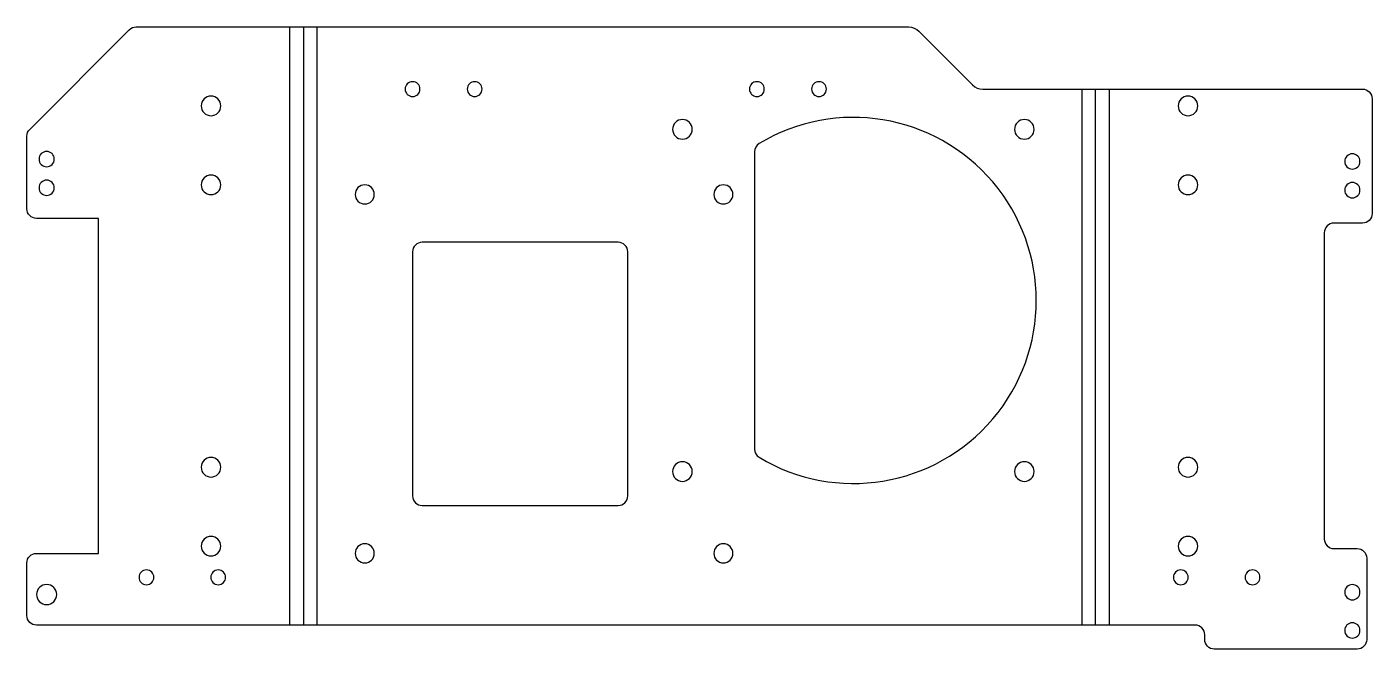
# Model space of a CAD drawing. Header units: millimetres. Extents: x -2 to 279, y -5 to 125.
import ezdxf

# ---------------------------------------------------------------- set-up
doc = ezdxf.new("R2010")
doc.units = ezdxf.units.MM

msp = doc.modelspace()

# ---------------------------------------------------------------- linework, layer by layer
at = {"layer": 'BEND'}
for p, q in [((55.83, 125), (55.83, 0)), ((221.48, 0), (221.48, 112))]:
    msp.add_line(p, q, dxfattribs=at)
at = {"layer": 'BEND_EXTENT'}
for p, q in [((53, 0), (53, 125)), ((58.65, 125), (58.65, 0)), ((218.65, 0), (218.65, 112)), ((224.31, 112), (224.31, 0))]:
    msp.add_line(p, q, dxfattribs=at)
at = {"layer": 'INTERIOR_PROFILES'}
for points in [[(150.15, 98.91), (150.15, 36.79, 0.263118), (151.12, 35.07, 1.768732), (151.12, 100.62, 0.263118)], [(78.65, 27, 0.414214), (80.65, 25), (121.65, 25, 0.414214), (123.65, 27), (123.65, 78, 0.414214), (121.65, 80), (80.65, 80, 0.414214), (78.65, 78)]]:
    msp.add_lwpolyline(points, format="xyb", close=True, dxfattribs=at)
at = {"layer": 'INTERIOR_PROFILES', "extrusion": (0, 0, -1)}
for centre, radius in [((-78.65, 112), 1.55), ((-91.65, 112), 1.55), ((-150.65, 112), 1.55), ((-163.65, 112), 1.55), ((-36.5, 108.5), 2.05), ((-240.81, 108.5), 2.05), ((-135.09, 103.6), 2.05), ((-206.59, 103.6), 2.05), ((-2.13, 97.39), 1.6), ((-275.18, 96.89), 1.6), ((-2.13, 91.39), 1.6), ((-36.5, 92), 2.05), ((-240.81, 92), 2.05), ((-68.65, 90), 2), ((-143.65, 90), 2), ((-275.18, 90.89), 1.6), ((-36.5, 33), 2.05), ((-135.09, 32.1), 2.05), ((-206.59, 32.1), 2.05), ((-240.81, 33), 2.05), ((-36.5, 16.5), 2.05), ((-68.65, 15), 2), ((-143.65, 15), 2), ((-240.81, 16.5), 2.05), ((-23, 10), 1.55), ((-38, 10), 1.55), ((-239.31, 10), 1.55), ((-254.31, 10), 1.55), ((-2.13, 6.39), 2.1), ((-275.18, 6.89), 1.6), ((-275.18, -1.1), 1.6)]:
    msp.add_circle(centre, radius, dxfattribs=at)
at = {"layer": 'OUTER_PROFILES'}
msp.add_lwpolyline([(184.53, 124.12), (195.78, 112.88, 0.198912), (197.9, 112), (277.31, 112, -0.414214), (279.31, 110), (279.31, 86, -0.414214), (277.31, 84), (271.31, 84, 0.414214), (269.31, 82), (269.31, 18, 0.414214), (271.31, 16), (276.18, 16, -0.414214), (278.18, 14), (278.18, -3, -0.414214), (276.18, -5), (246.31, -5, -0.414214), (244.31, -3), (244.31, -2, 0.414214), (242.31, 0), (0, 0, -0.414214), (-2, 2), (-2, 13, -0.414214), (0, 15), (13, 15), (13, 85), (0, 85, -0.414214), (-2, 87), (-2, 102.17, -0.198912), (-1.41, 103.59), (19.41, 124.41, -0.198912), (20.83, 125), (182.41, 125, -0.198912)], format="xyb", close=True, dxfattribs=at)

doc.saveas('drawing.dxf')
